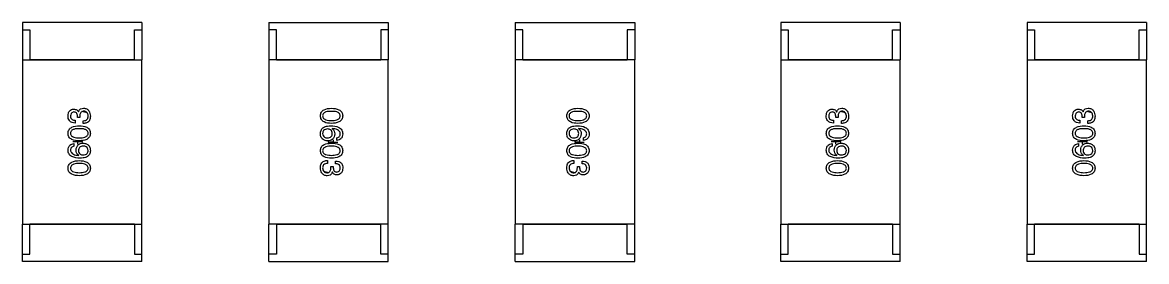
# Model space of a CAD drawing. Header units: millimetres. Extents: x 0 to 841, y 0 to 2287.
# Drawn here: x 353.82 to 368.88, y 303.29 to 306.49 of the extents above; entities that cross this region are included whole.
import ezdxf

# ---------------------------------------------------------------- set-up
doc = ezdxf.new("R2010")
doc.units = ezdxf.units.MM
doc.header["$PDSIZE"] = -1

msp = doc.modelspace()

# ---------------------------------------------------------------- linework, layer by layer
at = {"color": 7, "linetype": 'Continuous', "lineweight": 25}
for p, q in [((355.416, 306.492), (353.816, 306.492)), ((353.816, 306.492), (353.816, 306.392)), ((353.816, 306.392), (353.816, 305.992)), ((353.816, 306.392), (353.916, 306.392)), ((353.916, 306.392), (353.916, 305.992)), ((355.316, 305.992), (355.316, 306.392)), ((355.316, 306.392), (355.416, 306.392)), ((355.416, 306.492), (355.416, 306.392)), ((355.416, 306.392), (355.416, 305.992)), ((357.118, 306.492), (357.118, 306.392)), ((357.118, 306.492), (358.718, 306.492)), ((357.118, 306.392), (357.118, 305.992)), ((357.218, 306.392), (357.118, 306.392)), ((357.218, 305.992), (357.218, 306.392)), ((358.718, 306.392), (358.618, 306.392)), ((358.618, 306.392), (358.618, 305.992)), ((358.718, 306.492), (358.718, 306.392)), ((358.718, 306.392), (358.718, 305.992)), ((360.42, 306.492), (360.42, 306.392)), ((360.42, 306.492), (362.02, 306.492)), ((360.42, 306.392), (360.42, 305.992)), ((360.52, 306.392), (360.42, 306.392)), ((360.52, 305.992), (360.52, 306.392)), ((361.92, 306.392), (361.92, 305.992)), ((362.02, 306.392), (361.92, 306.392)), ((362.02, 306.492), (362.02, 306.392)), ((362.02, 306.392), (362.02, 305.992)), ((365.576, 306.492), (363.976, 306.492)), ((363.976, 306.492), (363.976, 306.392)), ((363.976, 306.392), (363.976, 305.992)), ((363.976, 306.392), (364.076, 306.392)), ((364.076, 306.392), (364.076, 305.992)), ((365.476, 305.992), (365.476, 306.392)), ((365.476, 306.392), (365.576, 306.392)), ((365.576, 306.492), (365.576, 306.392)), ((365.576, 306.392), (365.576, 305.992)), ((367.278, 306.492), (367.278, 306.392)), ((368.878, 306.492), (367.278, 306.492)), ((367.278, 306.392), (367.278, 305.992)), ((367.278, 306.392), (367.378, 306.392)), ((367.378, 306.392), (367.378, 305.992)), ((368.778, 306.392), (368.878, 306.392)), ((368.778, 305.992), (368.778, 306.392)), ((368.878, 306.492), (368.878, 306.392)), ((368.878, 306.392), (368.878, 305.992)), ((353.816, 305.992), (355.416, 305.992)), ((353.816, 305.992), (353.816, 303.792)), ((355.316, 305.992), (353.916, 305.992)), ((355.416, 303.792), (355.416, 305.992)), ((358.718, 305.992), (357.118, 305.992)), ((357.118, 305.992), (357.118, 303.792)), ((357.218, 305.992), (358.618, 305.992)), ((358.718, 303.792), (358.718, 305.992)), ((360.42, 305.992), (360.42, 303.792)), ((362.02, 305.992), (360.42, 305.992)), ((360.52, 305.992), (361.92, 305.992)), ((362.02, 303.792), (362.02, 305.992)), ((363.976, 305.992), (363.976, 303.792)), ((363.976, 305.992), (365.576, 305.992)), ((365.476, 305.992), (364.076, 305.992)), ((365.576, 303.792), (365.576, 305.992)), ((367.278, 305.992), (367.278, 303.792)), ((367.278, 305.992), (368.878, 305.992)), ((368.778, 305.992), (367.378, 305.992)), ((368.878, 303.792), (368.878, 305.992)), ((354.522, 305.182), (354.522, 305.146)), ((354.553, 305.218), (354.553, 305.238)), ((354.585, 305.218), (354.553, 305.218)), ((354.565, 305.295), (354.567, 305.295)), ((354.585, 305.236), (354.585, 305.218)), ((354.612, 305.304), (354.683, 305.287)), ((354.631, 305.14), (354.631, 305.177)), ((364.682, 305.182), (364.682, 305.146)), ((364.713, 305.218), (364.713, 305.238)), ((364.745, 305.218), (364.713, 305.218)), ((364.725, 305.295), (364.727, 305.295)), ((364.745, 305.236), (364.745, 305.218)), ((364.772, 305.304), (364.843, 305.287)), ((364.791, 305.14), (364.791, 305.177)), ((367.984, 305.182), (367.984, 305.146)), ((368.015, 305.218), (368.015, 305.238)), ((368.047, 305.218), (368.015, 305.218)), ((368.027, 305.295), (368.029, 305.295)), ((368.047, 305.236), (368.047, 305.218)), ((368.074, 305.304), (368.145, 305.287)), ((368.093, 305.14), (368.093, 305.177)), ((357.966, 305.071), (357.964, 305.069)), ((361.268, 305.071), (361.266, 305.069)), ((354.504, 304.87), (354.504, 304.834)), ((358.03, 304.913), (358.03, 304.949)), ((361.332, 304.913), (361.332, 304.949)), ((364.664, 304.87), (364.664, 304.834)), ((367.966, 304.87), (367.966, 304.834)), ((354.568, 304.713), (354.57, 304.714)), ((364.728, 304.713), (364.73, 304.714)), ((368.03, 304.713), (368.032, 304.714)), ((357.903, 304.644), (357.903, 304.606)), ((357.949, 304.547), (357.949, 304.565)), ((357.949, 304.565), (357.98, 304.565)), ((357.98, 304.565), (357.98, 304.545)), ((358.012, 304.601), (358.012, 304.637)), ((361.205, 304.644), (361.205, 304.606)), ((361.251, 304.565), (361.282, 304.565)), ((361.251, 304.547), (361.251, 304.565)), ((361.282, 304.565), (361.282, 304.545)), ((361.314, 304.601), (361.314, 304.637)), ((357.922, 304.48), (357.851, 304.497)), ((357.969, 304.488), (357.967, 304.488)), ((361.224, 304.48), (361.153, 304.497)), ((361.271, 304.488), (361.269, 304.488)), ((353.816, 303.792), (355.416, 303.792)), ((353.816, 303.392), (353.816, 303.792)), ((353.916, 303.392), (353.916, 303.792)), ((355.316, 303.792), (353.916, 303.792)), ((355.316, 303.792), (355.316, 303.392)), ((355.416, 303.392), (355.416, 303.792)), ((358.718, 303.792), (357.118, 303.792)), ((357.118, 303.392), (357.118, 303.792)), ((357.218, 303.792), (358.618, 303.792)), ((357.218, 303.792), (357.218, 303.392)), ((358.618, 303.392), (358.618, 303.792)), ((358.718, 303.392), (358.718, 303.792)), ((362.02, 303.792), (360.42, 303.792)), ((360.42, 303.392), (360.42, 303.792)), ((360.52, 303.792), (360.52, 303.392)), ((360.52, 303.792), (361.92, 303.792)), ((361.92, 303.392), (361.92, 303.792)), ((362.02, 303.392), (362.02, 303.792)), ((363.976, 303.792), (365.576, 303.792)), ((363.976, 303.392), (363.976, 303.792)), ((364.076, 303.392), (364.076, 303.792)), ((365.476, 303.792), (364.076, 303.792)), ((365.476, 303.792), (365.476, 303.392)), ((365.576, 303.392), (365.576, 303.792)), ((367.278, 303.792), (368.878, 303.792)), ((367.278, 303.392), (367.278, 303.792)), ((367.378, 303.392), (367.378, 303.792)), ((368.778, 303.792), (367.378, 303.792)), ((368.778, 303.792), (368.778, 303.392)), ((368.878, 303.392), (368.878, 303.792)), ((353.816, 303.292), (353.816, 303.392)), ((353.816, 303.392), (353.916, 303.392)), ((355.316, 303.392), (355.416, 303.392)), ((355.416, 303.292), (355.416, 303.392)), ((357.118, 303.292), (357.118, 303.392)), ((357.218, 303.392), (357.118, 303.392)), ((358.718, 303.392), (358.618, 303.392)), ((358.718, 303.292), (358.718, 303.392)), ((360.42, 303.292), (360.42, 303.392)), ((360.52, 303.392), (360.42, 303.392)), ((362.02, 303.392), (361.92, 303.392)), ((362.02, 303.292), (362.02, 303.392)), ((363.976, 303.392), (364.076, 303.392)), ((363.976, 303.292), (363.976, 303.392)), ((365.476, 303.392), (365.576, 303.392)), ((365.576, 303.292), (365.576, 303.392)), ((367.278, 303.392), (367.378, 303.392)), ((367.278, 303.292), (367.278, 303.392)), ((368.778, 303.392), (368.878, 303.392)), ((368.878, 303.292), (368.878, 303.392)), ((355.416, 303.292), (353.816, 303.292)), ((357.118, 303.292), (358.718, 303.292)), ((360.42, 303.292), (362.02, 303.292)), ((365.576, 303.292), (363.976, 303.292)), ((368.878, 303.292), (367.278, 303.292))]:
    msp.add_line(p, q, dxfattribs=at)
at = {"color": 7, "linetype": 'Continuous'}
for p, q in [((354.552, 304.892), (354.492, 304.892)), ((354.552, 304.892), (354.552, 304.862)), ((354.616, 304.892), (354.557, 304.892)), ((354.616, 304.892), (354.557, 304.892)), ((354.616, 304.892), (354.616, 304.921)), ((354.616, 304.892), (354.616, 304.921)), ((357.918, 304.892), (357.918, 304.862)), ((357.918, 304.892), (357.977, 304.892)), ((357.918, 304.892), (357.918, 304.862)), ((357.918, 304.892), (357.977, 304.892)), ((357.982, 304.891), (357.982, 304.921)), ((357.982, 304.891), (358.042, 304.891)), ((361.22, 304.892), (361.22, 304.862)), ((361.22, 304.892), (361.279, 304.892)), ((361.22, 304.892), (361.22, 304.862)), ((361.22, 304.892), (361.279, 304.892)), ((361.284, 304.891), (361.284, 304.921)), ((361.284, 304.891), (361.344, 304.891)), ((364.712, 304.892), (364.652, 304.892)), ((364.712, 304.892), (364.712, 304.862)), ((364.776, 304.892), (364.717, 304.892)), ((364.776, 304.892), (364.717, 304.892)), ((364.776, 304.892), (364.776, 304.921)), ((364.776, 304.892), (364.776, 304.921)), ((368.014, 304.892), (367.954, 304.892)), ((368.014, 304.892), (368.014, 304.862)), ((368.078, 304.892), (368.019, 304.892)), ((368.078, 304.892), (368.019, 304.892)), ((368.078, 304.892), (368.078, 304.921)), ((368.078, 304.892), (368.078, 304.921))]:
    msp.add_line(p, q, dxfattribs=at)
at = {"color": 7, "linetype": 'Continuous', "lineweight": 25}
for points, knots in [([(354.426, 305.241), (354.427, 305.254), (354.429, 305.278), (354.446, 305.31), (354.474, 305.328), (354.493, 305.33), (354.503, 305.331)], [0, 0, 0, 0, 0.280832, 0.559816, 0.77948, 1, 1, 1, 1]), ([(354.503, 305.331), (354.51, 305.331), (354.524, 305.33), (354.543, 305.323), (354.557, 305.31), (354.562, 305.3), (354.565, 305.295)], [0, 0, 0, 0, 0.280228, 0.559846, 0.779841, 1, 1, 1, 1]), ([(354.567, 305.295), (354.57, 305.303), (354.575, 305.319), (354.598, 305.341), (354.62, 305.343), (354.634, 305.344)], [0, 0, 0, 0, 0.2812566, 0.5614026, 1, 1, 1, 1]), ([(354.634, 305.344), (354.649, 305.343), (354.678, 305.339), (354.719, 305.3), (354.723, 305.262), (354.726, 305.238)], [0, 0, 0, 0, 0.28105, 0.560203, 1, 1, 1, 1]), ([(357.808, 305.242), (357.811, 305.259), (357.814, 305.284), (357.836, 305.31), (357.879, 305.338), (357.922, 305.341), (357.956, 305.343)], [0, 0, 0, 0, 0.249123, 0.374635, 0.500323, 1, 1, 1, 1]), ([(357.956, 305.343), (357.991, 305.341), (358.035, 305.338), (358.079, 305.311), (358.102, 305.285), (358.106, 305.259), (358.108, 305.242)], [0, 0, 0, 0, 0.500012, 0.625693, 0.751201, 1, 1, 1, 1]), ([(361.11, 305.242), (361.113, 305.259), (361.116, 305.284), (361.138, 305.31), (361.181, 305.338), (361.224, 305.341), (361.258, 305.343)], [0, 0, 0, 0, 0.249123, 0.374635, 0.500323, 1, 1, 1, 1]), ([(361.258, 305.343), (361.293, 305.341), (361.337, 305.338), (361.381, 305.311), (361.404, 305.285), (361.408, 305.259), (361.41, 305.242)], [0, 0, 0, 0, 0.500012, 0.625693, 0.751201, 1, 1, 1, 1]), ([(364.586, 305.241), (364.587, 305.254), (364.589, 305.278), (364.606, 305.31), (364.634, 305.328), (364.653, 305.33), (364.663, 305.331)], [0, 0, 0, 0, 0.280832, 0.559816, 0.77948, 1, 1, 1, 1]), ([(364.663, 305.331), (364.67, 305.331), (364.684, 305.33), (364.703, 305.323), (364.717, 305.31), (364.722, 305.3), (364.725, 305.295)], [0, 0, 0, 0, 0.280228, 0.559846, 0.779841, 1, 1, 1, 1]), ([(364.727, 305.295), (364.73, 305.303), (364.735, 305.319), (364.758, 305.341), (364.78, 305.343), (364.794, 305.344)], [0, 0, 0, 0, 0.2812566, 0.5614026, 1, 1, 1, 1]), ([(364.794, 305.344), (364.809, 305.343), (364.838, 305.339), (364.879, 305.3), (364.883, 305.262), (364.886, 305.238)], [0, 0, 0, 0, 0.28105, 0.560203, 1, 1, 1, 1]), ([(367.888, 305.241), (367.889, 305.254), (367.891, 305.278), (367.908, 305.31), (367.936, 305.328), (367.955, 305.33), (367.965, 305.331)], [0, 0, 0, 0, 0.280832, 0.559816, 0.77948, 1, 1, 1, 1]), ([(367.965, 305.331), (367.972, 305.331), (367.986, 305.33), (368.005, 305.323), (368.019, 305.31), (368.024, 305.3), (368.027, 305.295)], [0, 0, 0, 0, 0.280228, 0.559846, 0.779841, 1, 1, 1, 1]), ([(368.029, 305.295), (368.032, 305.303), (368.037, 305.319), (368.06, 305.341), (368.082, 305.343), (368.096, 305.344)], [0, 0, 0, 0, 0.281257, 0.561403, 1, 1, 1, 1]), ([(368.096, 305.344), (368.111, 305.343), (368.14, 305.339), (368.181, 305.3), (368.185, 305.262), (368.188, 305.238)], [0, 0, 0, 0, 0.28105, 0.560203, 1, 1, 1, 1]), ([(354.522, 305.146), (354.508, 305.147), (354.479, 305.149), (354.444, 305.173), (354.428, 305.207), (354.426, 305.23), (354.426, 305.241)], [0, 0, 0, 0, 0.280713, 0.558959, 0.779032, 1, 1, 1, 1]), ([(354.506, 305.294), (354.499, 305.293), (354.484, 305.29), (354.463, 305.271), (354.461, 305.251), (354.46, 305.24)], [0, 0, 0, 0, 0.2810787, 0.5603094, 1, 1, 1, 1]), ([(354.46, 305.24), (354.461, 305.23), (354.462, 305.212), (354.479, 305.192), (354.501, 305.184), (354.515, 305.183), (354.522, 305.182)], [0, 0, 0, 0, 0.2803377, 0.55806, 0.7786715, 1, 1, 1, 1]), ([(354.553, 305.238), (354.553, 305.246), (354.552, 305.261), (354.542, 305.281), (354.524, 305.292), (354.512, 305.293), (354.506, 305.294)], [0, 0, 0, 0, 0.280943, 0.559927, 0.779511, 1, 1, 1, 1]), ([(354.639, 305.304), (354.633, 305.303), (354.62, 305.302), (354.603, 305.294), (354.587, 305.272), (354.585, 305.251), (354.585, 305.236)], [0, 0, 0, 0, 0.18739, 0.374072, 0.56088, 1, 1, 1, 1]), ([(354.631, 305.177), (354.64, 305.178), (354.659, 305.179), (354.684, 305.194), (354.695, 305.217), (354.696, 305.232), (354.696, 305.24)], [0, 0, 0, 0, 0.280929, 0.559406, 0.779167, 1, 1, 1, 1]), ([(354.716, 305.184), (354.711, 305.176), (354.701, 305.159), (354.67, 305.143), (354.645, 305.141), (354.631, 305.14)], [0, 0, 0, 0, 0.2794745, 0.5594954, 1, 1, 1, 1]), ([(354.696, 305.24), (354.695, 305.249), (354.693, 305.266), (354.68, 305.289), (354.66, 305.301), (354.646, 305.303), (354.639, 305.304)], [0, 0, 0, 0, 0.280836, 0.559683, 0.779441, 1, 1, 1, 1]), ([(354.726, 305.238), (354.725, 305.228), (354.725, 305.209), (354.719, 305.191), (354.716, 305.184)], [0, 0, 0, 0, 0.560492, 1, 1, 1, 1]), ([(357.956, 305.14), (357.922, 305.142), (357.879, 305.145), (357.836, 305.173), (357.814, 305.199), (357.811, 305.225), (357.808, 305.242)], [0, 0, 0, 0, 0.499687, 0.625352, 0.750869, 1, 1, 1, 1]), ([(357.956, 305.302), (357.931, 305.302), (357.894, 305.301), (357.854, 305.281), (357.839, 305.26), (357.838, 305.248), (357.838, 305.242)], [0, 0, 0, 0, 0.500896, 0.749906, 0.874864, 1, 1, 1, 1]), ([(357.838, 305.242), (357.839, 305.235), (357.84, 305.223), (357.854, 305.202), (357.894, 305.181), (357.931, 305.18), (357.956, 305.179)], [0, 0, 0, 0, 0.125208, 0.250259, 0.499246, 1, 1, 1, 1]), ([(358.074, 305.242), (358.073, 305.248), (358.072, 305.26), (358.058, 305.281), (358.018, 305.301), (357.981, 305.302), (357.956, 305.302)], [0, 0, 0, 0, 0.125131, 0.250047, 0.49906, 1, 1, 1, 1]), ([(358.108, 305.242), (358.106, 305.224), (358.102, 305.199), (358.078, 305.173), (358.034, 305.146), (357.991, 305.143), (357.956, 305.14)], [0, 0, 0, 0, 0.248785, 0.374282, 0.499955, 1, 1, 1, 1]), ([(357.956, 305.179), (357.981, 305.18), (358.018, 305.181), (358.059, 305.201), (358.072, 305.223), (358.073, 305.235), (358.074, 305.242)], [0, 0, 0, 0, 0.500906, 0.749819, 0.874781, 1, 1, 1, 1]), ([(361.258, 305.14), (361.224, 305.142), (361.181, 305.145), (361.138, 305.173), (361.116, 305.199), (361.113, 305.225), (361.11, 305.242)], [0, 0, 0, 0, 0.499687, 0.625352, 0.750869, 1, 1, 1, 1]), ([(361.258, 305.302), (361.233, 305.302), (361.196, 305.301), (361.156, 305.281), (361.141, 305.26), (361.14, 305.248), (361.14, 305.242)], [0, 0, 0, 0, 0.500896, 0.749906, 0.874864, 1, 1, 1, 1]), ([(361.14, 305.242), (361.141, 305.235), (361.142, 305.223), (361.156, 305.202), (361.196, 305.181), (361.233, 305.18), (361.258, 305.179)], [0, 0, 0, 0, 0.125208, 0.250259, 0.499246, 1, 1, 1, 1]), ([(361.376, 305.242), (361.375, 305.248), (361.374, 305.26), (361.36, 305.281), (361.32, 305.301), (361.283, 305.302), (361.258, 305.302)], [0, 0, 0, 0, 0.125131, 0.250047, 0.49906, 1, 1, 1, 1]), ([(361.41, 305.242), (361.408, 305.224), (361.404, 305.199), (361.38, 305.173), (361.336, 305.146), (361.293, 305.143), (361.258, 305.14)], [0, 0, 0, 0, 0.248785, 0.374282, 0.499955, 1, 1, 1, 1]), ([(361.258, 305.179), (361.283, 305.18), (361.32, 305.181), (361.361, 305.201), (361.374, 305.223), (361.375, 305.235), (361.376, 305.242)], [0, 0, 0, 0, 0.500906, 0.749819, 0.874781, 1, 1, 1, 1]), ([(364.682, 305.146), (364.668, 305.147), (364.639, 305.149), (364.604, 305.173), (364.588, 305.207), (364.586, 305.23), (364.586, 305.241)], [0, 0, 0, 0, 0.280713, 0.558959, 0.779032, 1, 1, 1, 1]), ([(364.666, 305.294), (364.659, 305.293), (364.644, 305.29), (364.623, 305.271), (364.621, 305.251), (364.62, 305.24)], [0, 0, 0, 0, 0.2810787, 0.5603094, 1, 1, 1, 1]), ([(364.62, 305.24), (364.621, 305.23), (364.622, 305.212), (364.639, 305.192), (364.661, 305.184), (364.675, 305.183), (364.682, 305.182)], [0, 0, 0, 0, 0.2803377, 0.55806, 0.7786715, 1, 1, 1, 1]), ([(364.713, 305.238), (364.713, 305.246), (364.712, 305.261), (364.702, 305.281), (364.684, 305.292), (364.672, 305.293), (364.666, 305.294)], [0, 0, 0, 0, 0.280943, 0.559927, 0.779511, 1, 1, 1, 1]), ([(364.799, 305.304), (364.793, 305.303), (364.78, 305.302), (364.763, 305.294), (364.747, 305.272), (364.745, 305.251), (364.745, 305.236)], [0, 0, 0, 0, 0.18739, 0.374072, 0.56088, 1, 1, 1, 1]), ([(364.791, 305.177), (364.8, 305.178), (364.819, 305.179), (364.844, 305.194), (364.855, 305.217), (364.856, 305.232), (364.856, 305.24)], [0, 0, 0, 0, 0.280929, 0.559406, 0.779167, 1, 1, 1, 1]), ([(364.876, 305.184), (364.871, 305.176), (364.861, 305.159), (364.83, 305.143), (364.805, 305.141), (364.791, 305.14)], [0, 0, 0, 0, 0.2794745, 0.5594954, 1, 1, 1, 1]), ([(364.856, 305.24), (364.855, 305.249), (364.853, 305.266), (364.84, 305.289), (364.82, 305.301), (364.806, 305.303), (364.799, 305.304)], [0, 0, 0, 0, 0.280836, 0.559683, 0.779441, 1, 1, 1, 1]), ([(364.886, 305.238), (364.885, 305.228), (364.885, 305.209), (364.879, 305.191), (364.876, 305.184)], [0, 0, 0, 0, 0.560492, 1, 1, 1, 1]), ([(367.984, 305.146), (367.97, 305.147), (367.941, 305.149), (367.906, 305.173), (367.89, 305.207), (367.888, 305.23), (367.888, 305.241)], [0, 0, 0, 0, 0.280713, 0.558959, 0.779032, 1, 1, 1, 1]), ([(367.968, 305.294), (367.96, 305.293), (367.946, 305.29), (367.925, 305.271), (367.923, 305.251), (367.922, 305.24)], [0, 0, 0, 0, 0.2810787, 0.5603094, 1, 1, 1, 1]), ([(367.922, 305.24), (367.923, 305.23), (367.924, 305.212), (367.941, 305.192), (367.963, 305.184), (367.977, 305.183), (367.984, 305.182)], [0, 0, 0, 0, 0.280338, 0.55806, 0.778671, 1, 1, 1, 1]), ([(368.015, 305.238), (368.015, 305.246), (368.014, 305.261), (368.004, 305.281), (367.986, 305.292), (367.974, 305.293), (367.968, 305.294)], [0, 0, 0, 0, 0.280943, 0.559927, 0.779511, 1, 1, 1, 1]), ([(368.101, 305.304), (368.095, 305.303), (368.082, 305.302), (368.065, 305.294), (368.049, 305.272), (368.047, 305.251), (368.047, 305.236)], [0, 0, 0, 0, 0.18739, 0.374072, 0.56088, 1, 1, 1, 1]), ([(368.093, 305.177), (368.102, 305.178), (368.121, 305.179), (368.146, 305.194), (368.157, 305.217), (368.158, 305.232), (368.158, 305.24)], [0, 0, 0, 0, 0.280929, 0.559406, 0.779167, 1, 1, 1, 1]), ([(368.178, 305.184), (368.173, 305.176), (368.163, 305.159), (368.132, 305.143), (368.107, 305.141), (368.093, 305.14)], [0, 0, 0, 0, 0.2794745, 0.5594954, 1, 1, 1, 1]), ([(368.158, 305.24), (368.157, 305.249), (368.155, 305.266), (368.142, 305.289), (368.122, 305.301), (368.108, 305.303), (368.101, 305.304)], [0, 0, 0, 0, 0.280836, 0.559683, 0.779441, 1, 1, 1, 1]), ([(368.188, 305.238), (368.187, 305.228), (368.187, 305.209), (368.181, 305.191), (368.178, 305.184)], [0, 0, 0, 0, 0.560492, 1, 1, 1, 1]), ([(354.426, 305.008), (354.428, 305.025), (354.432, 305.051), (354.456, 305.076), (354.5, 305.104), (354.543, 305.107), (354.578, 305.11)], [0, 0, 0, 0, 0.248785, 0.374282, 0.499955, 1, 1, 1, 1]), ([(354.578, 304.906), (354.543, 304.909), (354.499, 304.912), (354.455, 304.939), (354.432, 304.965), (354.428, 304.991), (354.426, 305.008)], [0, 0, 0, 0, 0.500012, 0.625693, 0.751201, 1, 1, 1, 1]), ([(354.578, 305.07), (354.553, 305.07), (354.516, 305.069), (354.475, 305.048), (354.462, 305.027), (354.461, 305.014), (354.46, 305.008)], [0, 0, 0, 0, 0.500906, 0.749819, 0.874781, 1, 1, 1, 1]), ([(354.46, 305.008), (354.461, 305.002), (354.462, 304.989), (354.476, 304.968), (354.516, 304.949), (354.553, 304.948), (354.578, 304.947)], [0, 0, 0, 0, 0.125131, 0.250047, 0.49906, 1, 1, 1, 1]), ([(354.578, 305.11), (354.612, 305.107), (354.655, 305.104), (354.698, 305.077), (354.72, 305.051), (354.723, 305.025), (354.726, 305.008)], [0, 0, 0, 0, 0.499687, 0.625352, 0.750869, 1, 1, 1, 1]), ([(354.696, 305.008), (354.695, 305.014), (354.694, 305.027), (354.68, 305.048), (354.64, 305.069), (354.603, 305.07), (354.578, 305.07)], [0, 0, 0, 0, 0.125208, 0.250259, 0.499246, 1, 1, 1, 1]), ([(354.578, 304.947), (354.603, 304.948), (354.64, 304.949), (354.68, 304.968), (354.695, 304.989), (354.696, 305.002), (354.696, 305.008)], [0, 0, 0, 0, 0.500896, 0.749906, 0.874864, 1, 1, 1, 1]), ([(354.726, 305.008), (354.723, 304.991), (354.72, 304.966), (354.698, 304.94), (354.655, 304.912), (354.612, 304.909), (354.578, 304.906)], [0, 0, 0, 0, 0.2491225, 0.3746349, 0.500323, 1, 1, 1, 1]), ([(357.808, 305.01), (357.811, 305.027), (357.815, 305.058), (357.838, 305.078), (357.848, 305.087)], [0, 0, 0, 0, 0.559584, 1, 1, 1, 1]), ([(357.833, 304.936), (357.828, 304.942), (357.817, 304.953), (357.809, 304.979), (357.809, 304.998), (357.808, 305.01)], [0, 0, 0, 0, 0.279388, 0.559544, 1, 1, 1, 1]), ([(357.903, 305.066), (357.894, 305.065), (357.875, 305.063), (357.851, 305.048), (357.84, 305.026), (357.838, 305.011), (357.838, 305.004)], [0, 0, 0, 0, 0.280779, 0.559503, 0.779325, 1, 1, 1, 1]), ([(357.848, 305.087), (357.866, 305.095), (357.899, 305.108), (357.934, 305.108), (357.949, 305.108)], [0, 0, 0, 0, 0.558783, 1, 1, 1, 1]), ([(357.967, 305.005), (357.966, 305.014), (357.965, 305.033), (357.947, 305.054), (357.925, 305.064), (357.911, 305.065), (357.903, 305.066)], [0, 0, 0, 0, 0.280297, 0.558545, 0.778963, 1, 1, 1, 1]), ([(357.949, 305.108), (357.986, 305.106), (358.032, 305.103), (358.077, 305.073), (358.102, 305.046), (358.106, 305.018), (358.108, 305)], [0, 0, 0, 0, 0.499644, 0.625328, 0.750848, 1, 1, 1, 1]), ([(357.964, 305.069), (357.97, 305.065), (357.983, 305.056), (357.998, 305.032), (357.999, 305.012), (358, 305)], [0, 0, 0, 0, 0.280289, 0.560345, 1, 1, 1, 1]), ([(358.074, 305), (358.073, 305.006), (358.072, 305.018), (358.061, 305.04), (358.026, 305.065), (357.99, 305.068), (357.966, 305.071)], [0, 0, 0, 0, 0.125456, 0.250769, 0.4998424, 1, 1, 1, 1]), ([(361.11, 305.01), (361.113, 305.027), (361.117, 305.058), (361.14, 305.078), (361.15, 305.087)], [0, 0, 0, 0, 0.559584, 1, 1, 1, 1]), ([(361.135, 304.936), (361.13, 304.942), (361.119, 304.953), (361.111, 304.979), (361.111, 304.998), (361.11, 305.01)], [0, 0, 0, 0, 0.279388, 0.559544, 1, 1, 1, 1]), ([(361.205, 305.066), (361.196, 305.065), (361.177, 305.063), (361.153, 305.048), (361.142, 305.026), (361.14, 305.011), (361.14, 305.004)], [0, 0, 0, 0, 0.280779, 0.559503, 0.779325, 1, 1, 1, 1]), ([(361.15, 305.087), (361.168, 305.095), (361.201, 305.108), (361.236, 305.108), (361.251, 305.108)], [0, 0, 0, 0, 0.558783, 1, 1, 1, 1]), ([(361.269, 305.005), (361.268, 305.014), (361.267, 305.033), (361.249, 305.054), (361.227, 305.064), (361.213, 305.065), (361.205, 305.066)], [0, 0, 0, 0, 0.280297, 0.558545, 0.778963, 1, 1, 1, 1]), ([(361.251, 305.108), (361.288, 305.106), (361.334, 305.103), (361.379, 305.073), (361.404, 305.046), (361.408, 305.018), (361.41, 305)], [0, 0, 0, 0, 0.499644, 0.625328, 0.750848, 1, 1, 1, 1]), ([(361.266, 305.069), (361.272, 305.065), (361.285, 305.056), (361.3, 305.032), (361.301, 305.012), (361.302, 305)], [0, 0, 0, 0, 0.280289, 0.560345, 1, 1, 1, 1]), ([(361.376, 305), (361.375, 305.006), (361.374, 305.018), (361.363, 305.04), (361.328, 305.065), (361.292, 305.068), (361.268, 305.071)], [0, 0, 0, 0, 0.125456, 0.250769, 0.4998424, 1, 1, 1, 1]), ([(364.586, 305.008), (364.588, 305.025), (364.592, 305.051), (364.616, 305.076), (364.66, 305.104), (364.703, 305.107), (364.738, 305.11)], [0, 0, 0, 0, 0.248785, 0.374282, 0.499955, 1, 1, 1, 1]), ([(364.738, 304.906), (364.703, 304.909), (364.659, 304.912), (364.615, 304.939), (364.592, 304.965), (364.588, 304.991), (364.586, 305.008)], [0, 0, 0, 0, 0.500012, 0.625693, 0.751201, 1, 1, 1, 1]), ([(364.738, 305.07), (364.713, 305.07), (364.676, 305.069), (364.635, 305.048), (364.622, 305.027), (364.621, 305.014), (364.62, 305.008)], [0, 0, 0, 0, 0.500906, 0.749819, 0.874781, 1, 1, 1, 1]), ([(364.62, 305.008), (364.621, 305.002), (364.622, 304.989), (364.636, 304.968), (364.676, 304.949), (364.713, 304.948), (364.738, 304.947)], [0, 0, 0, 0, 0.125131, 0.250047, 0.49906, 1, 1, 1, 1]), ([(364.738, 305.11), (364.772, 305.107), (364.815, 305.104), (364.858, 305.077), (364.88, 305.051), (364.883, 305.025), (364.886, 305.008)], [0, 0, 0, 0, 0.499687, 0.625352, 0.750869, 1, 1, 1, 1]), ([(364.856, 305.008), (364.855, 305.014), (364.854, 305.027), (364.84, 305.048), (364.8, 305.069), (364.763, 305.07), (364.738, 305.07)], [0, 0, 0, 0, 0.125208, 0.250259, 0.499246, 1, 1, 1, 1]), ([(364.738, 304.947), (364.763, 304.948), (364.8, 304.949), (364.84, 304.968), (364.855, 304.989), (364.856, 305.002), (364.856, 305.008)], [0, 0, 0, 0, 0.500896, 0.749906, 0.874864, 1, 1, 1, 1]), ([(364.886, 305.008), (364.883, 304.991), (364.88, 304.966), (364.858, 304.94), (364.815, 304.912), (364.772, 304.909), (364.738, 304.906)], [0, 0, 0, 0, 0.2491225, 0.3746349, 0.500323, 1, 1, 1, 1]), ([(367.888, 305.008), (367.89, 305.025), (367.894, 305.051), (367.918, 305.076), (367.962, 305.104), (368.005, 305.107), (368.04, 305.11)], [0, 0, 0, 0, 0.248785, 0.374282, 0.499955, 1, 1, 1, 1]), ([(368.04, 304.906), (368.005, 304.909), (367.961, 304.912), (367.917, 304.939), (367.894, 304.965), (367.89, 304.991), (367.888, 305.008)], [0, 0, 0, 0, 0.500012, 0.625693, 0.751201, 1, 1, 1, 1]), ([(368.04, 305.07), (368.015, 305.07), (367.978, 305.069), (367.937, 305.048), (367.924, 305.027), (367.923, 305.014), (367.922, 305.008)], [0, 0, 0, 0, 0.500906, 0.749819, 0.874781, 1, 1, 1, 1]), ([(367.922, 305.008), (367.923, 305.002), (367.924, 304.989), (367.938, 304.968), (367.978, 304.949), (368.015, 304.948), (368.04, 304.947)], [0, 0, 0, 0, 0.125131, 0.250047, 0.49906, 1, 1, 1, 1]), ([(368.04, 305.11), (368.074, 305.107), (368.117, 305.104), (368.16, 305.077), (368.182, 305.051), (368.185, 305.025), (368.188, 305.008)], [0, 0, 0, 0, 0.4996868, 0.6253523, 0.7508686, 1, 1, 1, 1]), ([(368.158, 305.008), (368.157, 305.014), (368.156, 305.027), (368.142, 305.048), (368.102, 305.069), (368.065, 305.07), (368.04, 305.07)], [0, 0, 0, 0, 0.125208, 0.250259, 0.499246, 1, 1, 1, 1]), ([(368.188, 305.008), (368.185, 304.991), (368.182, 304.966), (368.16, 304.94), (368.117, 304.912), (368.074, 304.909), (368.04, 304.906)], [0, 0, 0, 0, 0.2491225, 0.3746349, 0.500323, 1, 1, 1, 1]), ([(368.04, 304.947), (368.065, 304.948), (368.102, 304.949), (368.142, 304.968), (368.157, 304.989), (368.158, 305.002), (368.158, 305.008)], [0, 0, 0, 0, 0.500896, 0.749906, 0.874864, 1, 1, 1, 1]), ([(354.426, 304.783), (354.427, 304.795), (354.43, 304.819), (354.449, 304.849), (354.476, 304.865), (354.495, 304.868), (354.504, 304.87)], [0, 0, 0, 0, 0.280542, 0.559408, 0.779403, 1, 1, 1, 1]), ([(354.534, 304.783), (354.536, 304.797), (354.539, 304.824), (354.562, 304.857), (354.595, 304.874), (354.616, 304.876), (354.627, 304.877)], [0, 0, 0, 0, 0.280617, 0.559274, 0.779238, 1, 1, 1, 1]), ([(354.627, 304.877), (354.643, 304.875), (354.67, 304.872), (354.692, 304.855), (354.701, 304.847)], [0, 0, 0, 0, 0.5591801, 1, 1, 1, 1]), ([(357.808, 304.775), (357.811, 304.792), (357.814, 304.818), (357.836, 304.844), (357.879, 304.872), (357.922, 304.875), (357.956, 304.877)], [0, 0, 0, 0, 0.2491225, 0.3746349, 0.500323, 1, 1, 1, 1]), ([(357.907, 304.907), (357.891, 304.908), (357.864, 304.911), (357.842, 304.929), (357.833, 304.936)], [0, 0, 0, 0, 0.55918, 1, 1, 1, 1]), ([(357.838, 305.004), (357.839, 304.994), (357.842, 304.976), (357.866, 304.951), (357.89, 304.948), (357.905, 304.946)], [0, 0, 0, 0, 0.280776, 0.559966, 1, 1, 1, 1]), ([(357.905, 304.946), (357.914, 304.947), (357.932, 304.949), (357.954, 304.963), (357.966, 304.984), (357.967, 304.998), (357.967, 305.005)], [0, 0, 0, 0, 0.280784, 0.559454, 0.779294, 1, 1, 1, 1]), ([(358, 305), (357.998, 304.986), (357.995, 304.959), (357.972, 304.926), (357.939, 304.91), (357.918, 304.908), (357.907, 304.907)], [0, 0, 0, 0, 0.280617, 0.559274, 0.779238, 1, 1, 1, 1]), ([(357.956, 304.877), (357.991, 304.875), (358.035, 304.872), (358.079, 304.845), (358.102, 304.819), (358.106, 304.793), (358.108, 304.775)], [0, 0, 0, 0, 0.500012, 0.625693, 0.751201, 1, 1, 1, 1]), ([(358.03, 304.949), (358.036, 304.951), (358.05, 304.954), (358.065, 304.967), (358.073, 304.984), (358.074, 304.995), (358.074, 305)], [0, 0, 0, 0, 0.280442, 0.559411, 0.779526, 1, 1, 1, 1]), ([(358.108, 305), (358.107, 304.988), (358.104, 304.964), (358.085, 304.934), (358.058, 304.918), (358.039, 304.915), (358.03, 304.913)], [0, 0, 0, 0, 0.280542, 0.559408, 0.779403, 1, 1, 1, 1]), ([(361.11, 304.775), (361.113, 304.792), (361.116, 304.818), (361.138, 304.844), (361.181, 304.872), (361.224, 304.875), (361.258, 304.877)], [0, 0, 0, 0, 0.2491225, 0.3746349, 0.500323, 1, 1, 1, 1]), ([(361.209, 304.907), (361.193, 304.908), (361.166, 304.911), (361.144, 304.929), (361.135, 304.936)], [0, 0, 0, 0, 0.55918, 1, 1, 1, 1]), ([(361.14, 305.004), (361.141, 304.994), (361.144, 304.976), (361.168, 304.951), (361.192, 304.948), (361.207, 304.946)], [0, 0, 0, 0, 0.280776, 0.559966, 1, 1, 1, 1]), ([(361.207, 304.946), (361.216, 304.947), (361.234, 304.949), (361.256, 304.963), (361.268, 304.984), (361.269, 304.998), (361.269, 305.005)], [0, 0, 0, 0, 0.280784, 0.559454, 0.779294, 1, 1, 1, 1]), ([(361.302, 305), (361.3, 304.986), (361.297, 304.959), (361.274, 304.926), (361.241, 304.91), (361.22, 304.908), (361.209, 304.907)], [0, 0, 0, 0, 0.280617, 0.559274, 0.779238, 1, 1, 1, 1]), ([(361.258, 304.877), (361.293, 304.875), (361.337, 304.872), (361.381, 304.845), (361.404, 304.819), (361.408, 304.793), (361.41, 304.775)], [0, 0, 0, 0, 0.500012, 0.625693, 0.751201, 1, 1, 1, 1]), ([(361.332, 304.949), (361.338, 304.951), (361.352, 304.954), (361.367, 304.967), (361.375, 304.984), (361.376, 304.995), (361.376, 305)], [0, 0, 0, 0, 0.280442, 0.559411, 0.779526, 1, 1, 1, 1]), ([(361.41, 305), (361.409, 304.988), (361.406, 304.964), (361.387, 304.934), (361.36, 304.918), (361.341, 304.915), (361.332, 304.913)], [0, 0, 0, 0, 0.280542, 0.559408, 0.779403, 1, 1, 1, 1]), ([(364.586, 304.783), (364.587, 304.795), (364.59, 304.819), (364.609, 304.849), (364.636, 304.865), (364.655, 304.868), (364.664, 304.87)], [0, 0, 0, 0, 0.280542, 0.559408, 0.779403, 1, 1, 1, 1]), ([(364.694, 304.783), (364.696, 304.797), (364.699, 304.824), (364.722, 304.857), (364.755, 304.874), (364.776, 304.876), (364.787, 304.877)], [0, 0, 0, 0, 0.280617, 0.559274, 0.779238, 1, 1, 1, 1]), ([(364.787, 304.877), (364.803, 304.875), (364.83, 304.872), (364.852, 304.855), (364.861, 304.847)], [0, 0, 0, 0, 0.5591801, 1, 1, 1, 1]), ([(367.888, 304.783), (367.889, 304.795), (367.892, 304.819), (367.911, 304.849), (367.938, 304.865), (367.957, 304.868), (367.966, 304.87)], [0, 0, 0, 0, 0.280542, 0.559408, 0.779403, 1, 1, 1, 1]), ([(367.996, 304.783), (367.998, 304.797), (368.001, 304.824), (368.024, 304.857), (368.057, 304.874), (368.078, 304.876), (368.089, 304.877)], [0, 0, 0, 0, 0.280617, 0.559274, 0.779238, 1, 1, 1, 1]), ([(368.089, 304.877), (368.105, 304.875), (368.132, 304.872), (368.154, 304.855), (368.163, 304.847)], [0, 0, 0, 0, 0.55918, 1, 1, 1, 1]), ([(354.585, 304.675), (354.548, 304.677), (354.502, 304.681), (354.456, 304.71), (354.432, 304.738), (354.428, 304.765), (354.426, 304.783)], [0, 0, 0, 0, 0.499644, 0.625328, 0.750848, 1, 1, 1, 1]), ([(354.504, 304.834), (354.498, 304.832), (354.484, 304.829), (354.468, 304.816), (354.461, 304.8), (354.46, 304.789), (354.46, 304.783)], [0, 0, 0, 0, 0.280442, 0.559411, 0.779526, 1, 1, 1, 1]), ([(354.46, 304.783), (354.461, 304.777), (354.462, 304.765), (354.473, 304.744), (354.508, 304.719), (354.544, 304.715), (354.568, 304.713)], [0, 0, 0, 0, 0.125456, 0.250769, 0.499842, 1, 1, 1, 1]), ([(354.57, 304.714), (354.563, 304.719), (354.551, 304.727), (354.536, 304.751), (354.535, 304.771), (354.534, 304.783)], [0, 0, 0, 0, 0.280289, 0.560345, 1, 1, 1, 1]), ([(354.629, 304.837), (354.62, 304.836), (354.602, 304.834), (354.58, 304.821), (354.568, 304.799), (354.567, 304.785), (354.567, 304.778)], [0, 0, 0, 0, 0.280784, 0.559454, 0.779294, 1, 1, 1, 1]), ([(354.567, 304.778), (354.567, 304.769), (354.569, 304.75), (354.586, 304.729), (354.609, 304.72), (354.623, 304.718), (354.631, 304.718)], [0, 0, 0, 0, 0.280297, 0.558545, 0.778963, 1, 1, 1, 1]), ([(354.696, 304.78), (354.695, 304.789), (354.692, 304.808), (354.668, 304.833), (354.644, 304.835), (354.629, 304.837)], [0, 0, 0, 0, 0.2807757, 0.5599661, 1, 1, 1, 1]), ([(354.631, 304.718), (354.64, 304.719), (354.659, 304.72), (354.683, 304.735), (354.694, 304.757), (354.695, 304.772), (354.696, 304.78)], [0, 0, 0, 0, 0.280779, 0.559503, 0.779325, 1, 1, 1, 1]), ([(354.726, 304.773), (354.723, 304.756), (354.719, 304.725), (354.696, 304.705), (354.686, 304.696)], [0, 0, 0, 0, 0.559584, 1, 1, 1, 1]), ([(354.701, 304.847), (354.706, 304.842), (354.717, 304.831), (354.725, 304.804), (354.725, 304.785), (354.726, 304.773)], [0, 0, 0, 0, 0.279388, 0.559544, 1, 1, 1, 1]), ([(357.956, 304.674), (357.922, 304.676), (357.879, 304.679), (357.836, 304.707), (357.814, 304.733), (357.811, 304.758), (357.808, 304.775)], [0, 0, 0, 0, 0.4996868, 0.6253523, 0.7508686, 1, 1, 1, 1]), ([(357.956, 304.836), (357.931, 304.835), (357.894, 304.834), (357.854, 304.815), (357.839, 304.794), (357.838, 304.781), (357.838, 304.775)], [0, 0, 0, 0, 0.500896, 0.749906, 0.874864, 1, 1, 1, 1]), ([(357.838, 304.775), (357.839, 304.769), (357.84, 304.757), (357.854, 304.735), (357.894, 304.715), (357.931, 304.714), (357.956, 304.713)], [0, 0, 0, 0, 0.125208, 0.250259, 0.499246, 1, 1, 1, 1]), ([(358.074, 304.775), (358.073, 304.781), (358.072, 304.794), (358.058, 304.815), (358.018, 304.834), (357.981, 304.835), (357.956, 304.836)], [0, 0, 0, 0, 0.125131, 0.250047, 0.49906, 1, 1, 1, 1]), ([(358.108, 304.775), (358.106, 304.758), (358.102, 304.732), (358.078, 304.707), (358.034, 304.68), (357.991, 304.676), (357.956, 304.674)], [0, 0, 0, 0, 0.248785, 0.374282, 0.499955, 1, 1, 1, 1]), ([(357.956, 304.713), (357.981, 304.714), (358.018, 304.715), (358.059, 304.735), (358.072, 304.757), (358.073, 304.769), (358.074, 304.775)], [0, 0, 0, 0, 0.500906, 0.749819, 0.874781, 1, 1, 1, 1]), ([(361.258, 304.674), (361.224, 304.676), (361.181, 304.679), (361.138, 304.707), (361.116, 304.733), (361.113, 304.758), (361.11, 304.775)], [0, 0, 0, 0, 0.4996868, 0.6253523, 0.7508686, 1, 1, 1, 1]), ([(361.258, 304.836), (361.233, 304.835), (361.196, 304.834), (361.156, 304.815), (361.141, 304.794), (361.14, 304.781), (361.14, 304.775)], [0, 0, 0, 0, 0.500896, 0.749906, 0.874864, 1, 1, 1, 1]), ([(361.14, 304.775), (361.141, 304.769), (361.142, 304.757), (361.156, 304.735), (361.196, 304.715), (361.233, 304.714), (361.258, 304.713)], [0, 0, 0, 0, 0.125208, 0.250259, 0.499246, 1, 1, 1, 1]), ([(361.376, 304.775), (361.375, 304.781), (361.374, 304.794), (361.36, 304.815), (361.32, 304.834), (361.283, 304.835), (361.258, 304.836)], [0, 0, 0, 0, 0.125131, 0.250047, 0.49906, 1, 1, 1, 1]), ([(361.41, 304.775), (361.408, 304.758), (361.404, 304.732), (361.38, 304.707), (361.336, 304.68), (361.293, 304.676), (361.258, 304.674)], [0, 0, 0, 0, 0.248785, 0.374282, 0.499955, 1, 1, 1, 1]), ([(361.258, 304.713), (361.283, 304.714), (361.32, 304.715), (361.361, 304.735), (361.374, 304.757), (361.375, 304.769), (361.376, 304.775)], [0, 0, 0, 0, 0.500906, 0.749819, 0.874781, 1, 1, 1, 1]), ([(364.745, 304.675), (364.708, 304.677), (364.662, 304.681), (364.616, 304.71), (364.592, 304.738), (364.588, 304.765), (364.586, 304.783)], [0, 0, 0, 0, 0.499644, 0.625328, 0.750848, 1, 1, 1, 1]), ([(364.664, 304.834), (364.658, 304.832), (364.644, 304.829), (364.628, 304.816), (364.621, 304.8), (364.62, 304.789), (364.62, 304.783)], [0, 0, 0, 0, 0.280442, 0.559411, 0.779526, 1, 1, 1, 1]), ([(364.62, 304.783), (364.621, 304.777), (364.622, 304.765), (364.633, 304.744), (364.668, 304.719), (364.704, 304.715), (364.728, 304.713)], [0, 0, 0, 0, 0.125456, 0.250769, 0.499842, 1, 1, 1, 1]), ([(364.73, 304.714), (364.723, 304.719), (364.711, 304.727), (364.696, 304.751), (364.695, 304.771), (364.694, 304.783)], [0, 0, 0, 0, 0.280289, 0.560345, 1, 1, 1, 1]), ([(364.789, 304.837), (364.78, 304.836), (364.762, 304.834), (364.74, 304.821), (364.728, 304.799), (364.727, 304.785), (364.727, 304.778)], [0, 0, 0, 0, 0.280784, 0.559454, 0.779294, 1, 1, 1, 1]), ([(364.727, 304.778), (364.727, 304.769), (364.729, 304.75), (364.746, 304.729), (364.769, 304.72), (364.783, 304.718), (364.791, 304.718)], [0, 0, 0, 0, 0.280297, 0.558545, 0.778963, 1, 1, 1, 1]), ([(364.856, 304.78), (364.855, 304.789), (364.852, 304.808), (364.828, 304.833), (364.804, 304.835), (364.789, 304.837)], [0, 0, 0, 0, 0.2807757, 0.5599661, 1, 1, 1, 1]), ([(364.791, 304.718), (364.8, 304.719), (364.819, 304.72), (364.843, 304.735), (364.854, 304.757), (364.855, 304.772), (364.856, 304.78)], [0, 0, 0, 0, 0.280779, 0.559503, 0.779325, 1, 1, 1, 1]), ([(364.886, 304.773), (364.883, 304.756), (364.879, 304.725), (364.856, 304.705), (364.846, 304.696)], [0, 0, 0, 0, 0.559584, 1, 1, 1, 1]), ([(364.861, 304.847), (364.866, 304.842), (364.877, 304.831), (364.885, 304.804), (364.885, 304.785), (364.886, 304.773)], [0, 0, 0, 0, 0.279388, 0.559544, 1, 1, 1, 1]), ([(368.047, 304.675), (368.01, 304.677), (367.964, 304.681), (367.918, 304.71), (367.894, 304.738), (367.89, 304.765), (367.888, 304.783)], [0, 0, 0, 0, 0.499644, 0.625328, 0.750848, 1, 1, 1, 1]), ([(367.966, 304.834), (367.959, 304.832), (367.946, 304.829), (367.93, 304.816), (367.923, 304.8), (367.922, 304.789), (367.922, 304.783)], [0, 0, 0, 0, 0.280442, 0.559411, 0.779526, 1, 1, 1, 1]), ([(367.922, 304.783), (367.923, 304.777), (367.924, 304.765), (367.935, 304.744), (367.97, 304.719), (368.006, 304.715), (368.03, 304.713)], [0, 0, 0, 0, 0.125456, 0.250769, 0.499842, 1, 1, 1, 1]), ([(368.032, 304.714), (368.025, 304.719), (368.013, 304.727), (367.998, 304.751), (367.997, 304.771), (367.996, 304.783)], [0, 0, 0, 0, 0.280289, 0.560345, 1, 1, 1, 1]), ([(368.091, 304.837), (368.082, 304.836), (368.064, 304.834), (368.042, 304.821), (368.03, 304.799), (368.029, 304.785), (368.029, 304.778)], [0, 0, 0, 0, 0.280784, 0.559454, 0.779294, 1, 1, 1, 1]), ([(368.029, 304.778), (368.029, 304.769), (368.031, 304.75), (368.048, 304.729), (368.071, 304.72), (368.085, 304.718), (368.093, 304.718)], [0, 0, 0, 0, 0.2802975, 0.558545, 0.7789634, 1, 1, 1, 1]), ([(368.158, 304.78), (368.157, 304.789), (368.154, 304.808), (368.13, 304.833), (368.106, 304.835), (368.091, 304.837)], [0, 0, 0, 0, 0.280776, 0.559966, 1, 1, 1, 1]), ([(368.093, 304.718), (368.102, 304.719), (368.121, 304.72), (368.145, 304.735), (368.156, 304.757), (368.157, 304.772), (368.158, 304.78)], [0, 0, 0, 0, 0.280779, 0.559503, 0.779325, 1, 1, 1, 1]), ([(368.188, 304.773), (368.185, 304.756), (368.181, 304.725), (368.158, 304.705), (368.148, 304.696)], [0, 0, 0, 0, 0.5595841, 1, 1, 1, 1]), ([(368.163, 304.847), (368.168, 304.842), (368.179, 304.831), (368.187, 304.804), (368.187, 304.785), (368.188, 304.773)], [0, 0, 0, 0, 0.279388, 0.559544, 1, 1, 1, 1]), ([(354.426, 304.542), (354.428, 304.559), (354.432, 304.585), (354.456, 304.61), (354.5, 304.637), (354.543, 304.641), (354.578, 304.643)], [0, 0, 0, 0, 0.248785, 0.374282, 0.499955, 1, 1, 1, 1]), ([(354.578, 304.604), (354.553, 304.603), (354.516, 304.602), (354.475, 304.582), (354.462, 304.56), (354.461, 304.548), (354.46, 304.542)], [0, 0, 0, 0, 0.500906, 0.749819, 0.874781, 1, 1, 1, 1]), ([(354.578, 304.643), (354.612, 304.641), (354.655, 304.638), (354.698, 304.61), (354.72, 304.584), (354.723, 304.559), (354.726, 304.542)], [0, 0, 0, 0, 0.499687, 0.625352, 0.750869, 1, 1, 1, 1]), ([(354.696, 304.542), (354.695, 304.548), (354.694, 304.56), (354.68, 304.582), (354.64, 304.602), (354.603, 304.603), (354.578, 304.604)], [0, 0, 0, 0, 0.125208, 0.250259, 0.499246, 1, 1, 1, 1]), ([(354.686, 304.696), (354.668, 304.689), (354.635, 304.676), (354.6, 304.675), (354.585, 304.675)], [0, 0, 0, 0, 0.558783, 1, 1, 1, 1]), ([(357.808, 304.545), (357.809, 304.556), (357.809, 304.574), (357.815, 304.592), (357.818, 304.6)], [0, 0, 0, 0, 0.560492, 1, 1, 1, 1]), ([(357.818, 304.6), (357.823, 304.608), (357.833, 304.624), (357.864, 304.641), (357.889, 304.643), (357.903, 304.644)], [0, 0, 0, 0, 0.279474, 0.559495, 1, 1, 1, 1]), ([(357.903, 304.606), (357.894, 304.605), (357.875, 304.604), (357.85, 304.589), (357.839, 304.566), (357.838, 304.551), (357.838, 304.544)], [0, 0, 0, 0, 0.280929, 0.559406, 0.779167, 1, 1, 1, 1]), ([(358.012, 304.637), (358.026, 304.636), (358.055, 304.634), (358.09, 304.611), (358.106, 304.576), (358.108, 304.553), (358.108, 304.542)], [0, 0, 0, 0, 0.280713, 0.558959, 0.779032, 1, 1, 1, 1]), ([(358.074, 304.544), (358.073, 304.553), (358.072, 304.571), (358.055, 304.591), (358.033, 304.6), (358.019, 304.601), (358.012, 304.601)], [0, 0, 0, 0, 0.280338, 0.55806, 0.778671, 1, 1, 1, 1]), ([(361.11, 304.545), (361.111, 304.556), (361.111, 304.574), (361.117, 304.592), (361.12, 304.6)], [0, 0, 0, 0, 0.560492, 1, 1, 1, 1]), ([(361.12, 304.6), (361.125, 304.608), (361.135, 304.624), (361.166, 304.641), (361.191, 304.643), (361.205, 304.644)], [0, 0, 0, 0, 0.279474, 0.559495, 1, 1, 1, 1]), ([(361.205, 304.606), (361.196, 304.605), (361.177, 304.604), (361.152, 304.589), (361.141, 304.566), (361.14, 304.551), (361.14, 304.544)], [0, 0, 0, 0, 0.280929, 0.559406, 0.779167, 1, 1, 1, 1]), ([(361.314, 304.637), (361.328, 304.636), (361.357, 304.634), (361.392, 304.611), (361.408, 304.576), (361.41, 304.553), (361.41, 304.542)], [0, 0, 0, 0, 0.280713, 0.558959, 0.779032, 1, 1, 1, 1]), ([(361.376, 304.544), (361.375, 304.553), (361.374, 304.571), (361.357, 304.591), (361.335, 304.6), (361.321, 304.601), (361.314, 304.601)], [0, 0, 0, 0, 0.280338, 0.55806, 0.778671, 1, 1, 1, 1]), ([(364.586, 304.542), (364.588, 304.559), (364.592, 304.585), (364.616, 304.61), (364.66, 304.637), (364.703, 304.641), (364.738, 304.643)], [0, 0, 0, 0, 0.248785, 0.374282, 0.499955, 1, 1, 1, 1]), ([(364.738, 304.604), (364.713, 304.603), (364.676, 304.602), (364.635, 304.582), (364.622, 304.56), (364.621, 304.548), (364.62, 304.542)], [0, 0, 0, 0, 0.500906, 0.749819, 0.874781, 1, 1, 1, 1]), ([(364.738, 304.643), (364.772, 304.641), (364.815, 304.638), (364.858, 304.61), (364.88, 304.584), (364.883, 304.559), (364.886, 304.542)], [0, 0, 0, 0, 0.499687, 0.625352, 0.750869, 1, 1, 1, 1]), ([(364.856, 304.542), (364.855, 304.548), (364.854, 304.56), (364.84, 304.582), (364.8, 304.602), (364.763, 304.603), (364.738, 304.604)], [0, 0, 0, 0, 0.125208, 0.250259, 0.499246, 1, 1, 1, 1]), ([(364.846, 304.696), (364.828, 304.689), (364.795, 304.676), (364.76, 304.675), (364.745, 304.675)], [0, 0, 0, 0, 0.558783, 1, 1, 1, 1]), ([(367.888, 304.542), (367.89, 304.559), (367.894, 304.585), (367.918, 304.61), (367.962, 304.637), (368.005, 304.641), (368.04, 304.643)], [0, 0, 0, 0, 0.248785, 0.374282, 0.499955, 1, 1, 1, 1]), ([(368.04, 304.604), (368.015, 304.603), (367.978, 304.602), (367.937, 304.582), (367.924, 304.56), (367.923, 304.548), (367.922, 304.542)], [0, 0, 0, 0, 0.500906, 0.749819, 0.874781, 1, 1, 1, 1]), ([(368.04, 304.643), (368.074, 304.641), (368.117, 304.638), (368.16, 304.61), (368.182, 304.584), (368.185, 304.559), (368.188, 304.542)], [0, 0, 0, 0, 0.499687, 0.625352, 0.750869, 1, 1, 1, 1]), ([(368.158, 304.542), (368.157, 304.548), (368.156, 304.56), (368.142, 304.582), (368.102, 304.602), (368.065, 304.603), (368.04, 304.604)], [0, 0, 0, 0, 0.125208, 0.250259, 0.499246, 1, 1, 1, 1]), ([(368.148, 304.696), (368.13, 304.689), (368.097, 304.676), (368.062, 304.675), (368.047, 304.675)], [0, 0, 0, 0, 0.558783, 1, 1, 1, 1]), ([(354.578, 304.44), (354.543, 304.442), (354.499, 304.445), (354.455, 304.473), (354.432, 304.498), (354.428, 304.524), (354.426, 304.542)], [0, 0, 0, 0, 0.500012, 0.625693, 0.751201, 1, 1, 1, 1]), ([(354.46, 304.542), (354.461, 304.536), (354.462, 304.523), (354.476, 304.502), (354.516, 304.483), (354.553, 304.482), (354.578, 304.481)], [0, 0, 0, 0, 0.125131, 0.250047, 0.49906, 1, 1, 1, 1]), ([(354.578, 304.481), (354.603, 304.482), (354.64, 304.483), (354.68, 304.502), (354.695, 304.523), (354.696, 304.536), (354.696, 304.542)], [0, 0, 0, 0, 0.500896, 0.749906, 0.874864, 1, 1, 1, 1]), ([(354.726, 304.542), (354.723, 304.525), (354.72, 304.499), (354.698, 304.473), (354.655, 304.445), (354.612, 304.442), (354.578, 304.44)], [0, 0, 0, 0, 0.249123, 0.374635, 0.500323, 1, 1, 1, 1]), ([(357.9, 304.439), (357.885, 304.441), (357.856, 304.445), (357.815, 304.483), (357.811, 304.522), (357.808, 304.545)], [0, 0, 0, 0, 0.28105, 0.560203, 1, 1, 1, 1]), ([(357.838, 304.544), (357.839, 304.535), (357.841, 304.517), (357.854, 304.495), (357.874, 304.482), (357.888, 304.481), (357.895, 304.48)], [0, 0, 0, 0, 0.280836, 0.559683, 0.779441, 1, 1, 1, 1]), ([(357.895, 304.48), (357.901, 304.48), (357.914, 304.481), (357.931, 304.489), (357.947, 304.511), (357.948, 304.532), (357.949, 304.547)], [0, 0, 0, 0, 0.18739, 0.374072, 0.56088, 1, 1, 1, 1]), ([(357.967, 304.488), (357.964, 304.48), (357.958, 304.464), (357.936, 304.443), (357.914, 304.44), (357.9, 304.439)], [0, 0, 0, 0, 0.281257, 0.561403, 1, 1, 1, 1]), ([(358.031, 304.452), (358.024, 304.452), (358.01, 304.453), (357.991, 304.461), (357.977, 304.473), (357.972, 304.483), (357.969, 304.488)], [0, 0, 0, 0, 0.280228, 0.559846, 0.779841, 1, 1, 1, 1]), ([(357.98, 304.545), (357.981, 304.538), (357.982, 304.522), (357.992, 304.502), (358.01, 304.491), (358.022, 304.49), (358.028, 304.49)], [0, 0, 0, 0, 0.280943, 0.559927, 0.779511, 1, 1, 1, 1]), ([(358.028, 304.49), (358.035, 304.491), (358.05, 304.493), (358.071, 304.513), (358.073, 304.532), (358.074, 304.544)], [0, 0, 0, 0, 0.281079, 0.560309, 1, 1, 1, 1]), ([(358.108, 304.542), (358.107, 304.53), (358.105, 304.505), (358.088, 304.473), (358.06, 304.456), (358.041, 304.453), (358.031, 304.452)], [0, 0, 0, 0, 0.280832, 0.559816, 0.77948, 1, 1, 1, 1]), ([(361.202, 304.439), (361.187, 304.441), (361.158, 304.445), (361.117, 304.483), (361.113, 304.522), (361.11, 304.545)], [0, 0, 0, 0, 0.28105, 0.560203, 1, 1, 1, 1]), ([(361.14, 304.544), (361.141, 304.535), (361.143, 304.517), (361.156, 304.495), (361.176, 304.482), (361.19, 304.481), (361.197, 304.48)], [0, 0, 0, 0, 0.280836, 0.559683, 0.779441, 1, 1, 1, 1]), ([(361.197, 304.48), (361.203, 304.48), (361.216, 304.481), (361.233, 304.489), (361.249, 304.511), (361.25, 304.532), (361.251, 304.547)], [0, 0, 0, 0, 0.18739, 0.374072, 0.56088, 1, 1, 1, 1]), ([(361.269, 304.488), (361.266, 304.48), (361.26, 304.464), (361.238, 304.443), (361.216, 304.44), (361.202, 304.439)], [0, 0, 0, 0, 0.281257, 0.561403, 1, 1, 1, 1]), ([(361.333, 304.452), (361.326, 304.452), (361.312, 304.453), (361.293, 304.461), (361.279, 304.473), (361.274, 304.483), (361.271, 304.488)], [0, 0, 0, 0, 0.280228, 0.559846, 0.779841, 1, 1, 1, 1]), ([(361.282, 304.545), (361.283, 304.538), (361.284, 304.522), (361.294, 304.502), (361.312, 304.491), (361.324, 304.49), (361.33, 304.49)], [0, 0, 0, 0, 0.280943, 0.559927, 0.779511, 1, 1, 1, 1]), ([(361.33, 304.49), (361.337, 304.491), (361.352, 304.493), (361.373, 304.513), (361.375, 304.532), (361.376, 304.544)], [0, 0, 0, 0, 0.281079, 0.560309, 1, 1, 1, 1]), ([(361.41, 304.542), (361.409, 304.53), (361.407, 304.505), (361.39, 304.473), (361.362, 304.456), (361.343, 304.453), (361.333, 304.452)], [0, 0, 0, 0, 0.280832, 0.559816, 0.77948, 1, 1, 1, 1]), ([(364.738, 304.44), (364.703, 304.442), (364.659, 304.445), (364.615, 304.473), (364.592, 304.498), (364.588, 304.524), (364.586, 304.542)], [0, 0, 0, 0, 0.500012, 0.625693, 0.751201, 1, 1, 1, 1]), ([(364.62, 304.542), (364.621, 304.536), (364.622, 304.523), (364.636, 304.502), (364.676, 304.483), (364.713, 304.482), (364.738, 304.481)], [0, 0, 0, 0, 0.125131, 0.250047, 0.49906, 1, 1, 1, 1]), ([(364.886, 304.542), (364.883, 304.525), (364.88, 304.499), (364.858, 304.473), (364.815, 304.445), (364.772, 304.442), (364.738, 304.44)], [0, 0, 0, 0, 0.249123, 0.374635, 0.500323, 1, 1, 1, 1]), ([(364.738, 304.481), (364.763, 304.482), (364.8, 304.483), (364.84, 304.502), (364.855, 304.523), (364.856, 304.536), (364.856, 304.542)], [0, 0, 0, 0, 0.500896, 0.749906, 0.874864, 1, 1, 1, 1]), ([(368.04, 304.44), (368.005, 304.442), (367.961, 304.445), (367.917, 304.473), (367.894, 304.498), (367.89, 304.524), (367.888, 304.542)], [0, 0, 0, 0, 0.500012, 0.625693, 0.751201, 1, 1, 1, 1]), ([(367.922, 304.542), (367.923, 304.536), (367.924, 304.523), (367.938, 304.502), (367.978, 304.483), (368.015, 304.482), (368.04, 304.481)], [0, 0, 0, 0, 0.125131, 0.250047, 0.49906, 1, 1, 1, 1]), ([(368.188, 304.542), (368.185, 304.525), (368.182, 304.499), (368.16, 304.473), (368.117, 304.445), (368.074, 304.442), (368.04, 304.44)], [0, 0, 0, 0, 0.249123, 0.374635, 0.500323, 1, 1, 1, 1]), ([(368.04, 304.481), (368.065, 304.482), (368.102, 304.483), (368.142, 304.502), (368.157, 304.523), (368.158, 304.536), (368.158, 304.542)], [0, 0, 0, 0, 0.500896, 0.749906, 0.874864, 1, 1, 1, 1])]:
    msp.add_open_spline(points, degree=3, knots=knots, dxfattribs=at)
at = {"color": 7, "linetype": 'Continuous'}
for p in [(354.552, 304.892), (354.616, 304.892), (354.616, 304.892), (357.918, 304.892), (357.918, 304.892), (357.982, 304.891), (361.22, 304.892), (361.22, 304.892), (361.284, 304.891), (364.712, 304.892), (364.776, 304.892), (364.776, 304.892), (368.014, 304.892), (368.078, 304.892), (368.078, 304.892)]:
    msp.add_point(p, dxfattribs=at)

doc.saveas('drawing.dxf')
